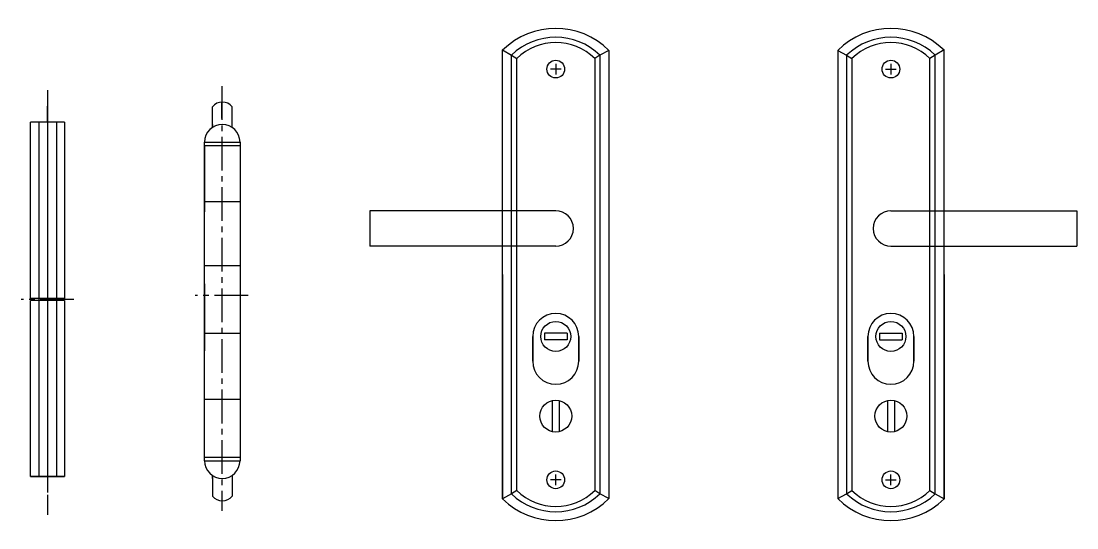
# Model space of a CAD drawing. Header units: millimetres. Extents: x -4199 to 16135, y -2708 to 8803.
# Drawn here: x 15539 to 16135, y 8517 to 8803 of the extents above; entities that cross this region are included whole.
import ezdxf

# ---------------------------------------------------------------- set-up
doc = ezdxf.new("R2010")
doc.units = ezdxf.units.MM
doc.linetypes.add('CENTER2', pattern=[28.575, 19.05, -3.175, 3.175, -3.175])
doc.layers.add('A-DOOR-FRAME', color=4, linetype='Continuous')

# ---------------------------------------------------------------- blocks, each defined once
blk = doc.blocks.new('kcx')
at = {"color": 3, "linetype": 'CENTER2', "lineweight": 25}
for p, q in [((0, 118.26), (0, -121.69)), ((14.93, 0), (-14.93, 0))]:
    blk.add_line(p, q, dxfattribs=at)
at = {"color": 3}
for p, q in [((0, 100.05), (0, 109.1)), ((-5, 100.05), (-5, -100.05)), ((0, 100.05), (0, -100.05)), ((5, 100.05), (5, -100.05)), ((0, -100.05), (0, -109.1))]:
    blk.add_line(p, q, dxfattribs=at)
at = {"color": 3, "linetype": 'Continuous', "lineweight": 25}
for p, q in [((-9.6, 0.53), (-9.6, 100.05)), ((9.6, 100.05), (-9.6, 100.05)), ((9.6, 100.05), (9.6, 0.53)), ((9.6, 0.53), (-9.6, 0.53)), ((-7.36, 0), (-7.36, 0.53)), ((7.36, 0.53), (7.36, 0)), ((-9.6, -100.05), (-9.6, -0.53)), ((9.6, -0.53), (-9.6, -0.53)), ((-7.36, -0.53), (-7.36, 0)), ((7.36, 0), (7.36, -0.53)), ((9.6, -0.53), (9.6, -100.05)), ((-9.6, -100.05), (9.6, -100.05)), ((9.6, -100.05), (-9.6, -100.05))]:
    blk.add_line(p, q, dxfattribs=at)
blk = doc.blocks.new('A$C77871BB4')
at = {"color": 7}
for p, q in [((4.43, 210.91), (4.43, 222.6)), ((15.57, 210.91), (15.57, 222.6)), ((4.43, 212.6), (4.43, 210.91)), ((0, 202.6), (20, 202.6)), ((0, 22.6), (0, 202.6)), ((0, 200.6), (20, 200.6)), ((0, 200.6), (0, 163.17)), ((20, 202.6), (20, 22.6)), ((0, 169), (20, 169)), ((20, 163.17), (20, 122.48)), ((20, 132.69), (0, 132.69)), ((0, 122.48), (0, 84.64)), ((0, 94.66), (20, 94.66)), ((20, 84.64), (20, 52.26)), ((20, 57.1), (0, 57.1)), ((0, 24.6), (20, 24.6)), ((0, 22.6), (20, 22.6)), ((4.43, 12.6), (4.43, 14.3)), ((4.43, 14.3), (4.43, 2.6)), ((15.57, 14.3), (15.57, 2.6))]:
    blk.add_line(p, q, dxfattribs=at)
for centre, radius, start, end in [((10, 217.95), 7.25, 39.87059, 140.12941), ((10, 202.6), 10, 0, 180), ((10, 22.6), 10, 180, 0), ((10, 7.25), 7.25, 219.87059, 320.12941)]:
    blk.add_arc(centre, radius, start, end, dxfattribs=at)
blk = doc.blocks.new('hlt')
at = {"color": 1, "linetype": 'CENTER2', "lineweight": 25}
for p, q in [((0, 118.26), (0, -121.69)), ((14.93, 0), (-14.93, 0))]:
    blk.add_line(p, q, dxfattribs=at)
blk.add_line((0, 100.05), (0, 109.1))
at = {"color": 7}
blk.add_blockref('A$C77871BB4', (-9.68, -115.97), dxfattribs=at)
blk = doc.blocks.new('ZBPLS')
for p, q in [((-30.01, 162.01), (-25.01, 158.97)), ((-30.01, 35.01), (-30.01, 162.01)), ((-30.01, -91.76), (-30.01, 161.77)), ((29.99, 161.61), (24.99, 158.86)), ((29.99, 161.61), (29.99, -91.6)), ((-30.01, 35.01), (-30.01, 157.01)), ((-25.01, 158.97), (-22.01, 157.01)), ((24.99, 158.86), (21.99, 156.96)), ((-105.04, 71.01), (-105.04, 51.01)), ((-0.04, 71.01), (-105.04, 71.01)), ((-0.04, 51.01), (-105.04, 51.01)), ((-30.01, 35.01), (-30.01, 47.71)), ((-30.01, 35.01), (-30.01, -91.99)), ((-30.01, 35.01), (-30.01, -86.99)), ((-13, -14), (-13, 0)), ((-13, 0), (-13, -14)), ((6.37, 1.89), (-6.37, 1.89)), ((-6.37, 1.89), (-6.37, -1.89)), ((6.37, 1.89), (6.37, -1.89)), ((13, -14), (13, 0)), ((13, 0), (13, -14)), ((6.37, -1.89), (-6.37, -1.89)), ((-22.01, -87), (-22.01, -27)), ((-2, -36.22), (-2, -53.77)), ((2, -36.22), (2, -53.77)), ((-22.01, -87), (-22.01, -81)), ((-25.01, -88.95), (-30.01, -91.76)), ((-22.01, -87), (-25.01, -88.95)), ((24.99, -88.85), (21.99, -86.94)), ((29.99, -91.6), (24.99, -88.85))]:
    blk.add_line(p, q)
at = {"lineweight": 30}
for p, q in [((3, 151.01), (-3, 151.01)), ((0, 154.01), (0, 148.01)), ((3, -80.99), (-3, -80.99)), ((0, -83.99), (0, -77.99))]:
    blk.add_line(p, q, dxfattribs=at)
for points in [[(-25.01, -88.95), (-25.01, 158.97)], [(-22.01, -87), (-22.01, 157.01)], [(21.99, 156.96), (21.99, -86.94)], [(24.99, 158.86), (24.99, -88.85)]]:
    blk.add_lwpolyline(points)
for centre, radius in [((0, 151.01), 5), ((0, 0), 8.47), ((0, -44.99), 9), ((0, -80.99), 5)]:
    blk.add_circle(centre, radius)
for centre, radius, start, end in [((-0.09, 131.31), 42.7, 45.21159, 134.48922), ((-0.07, 132.99), 36.02, 45.92095, 133.83865), ((-0.04, 134.67), 31.34, 45.32941, 134.5193), ((-0.04, 61.01), 10, 270, 90), ((0, 0), 13, 0, 180), ((0, -14), 13, 180, 0), ((-0.07, -62.98), 36.02, 226.16135, 314.07905), ((-0.04, -64.66), 31.34, 225.4807, 314.67059), ((-0.09, -61.3), 42.7, 225.51078, 314.78841)]:
    blk.add_arc(centre, radius, start, end)
blk = doc.blocks.new('YBPLS')
for p, q in [((-29.99, 161.61), (-24.99, 158.86)), ((-29.99, 161.61), (-29.99, -91.6)), ((30.01, 162.01), (25.01, 158.97)), ((30.01, 35.01), (30.01, 162.01)), ((30.01, -91.76), (30.01, 161.77)), ((-24.99, 158.86), (-21.99, 156.96)), ((25.01, 158.97), (22.01, 157.01)), ((30.01, 35.01), (30.01, 157.01)), ((0.04, 71.01), (105.04, 71.01)), ((105.04, 71.01), (105.04, 51.01)), ((0.04, 51.01), (105.04, 51.01)), ((30.01, 35.01), (30.01, 47.71)), ((30.01, 35.01), (30.01, -91.99)), ((30.01, 35.01), (30.01, -86.99)), ((-13, -14), (-13, 0)), ((-13, 0), (-13, -14)), ((-6.37, 1.89), (6.37, 1.89)), ((-6.37, 1.89), (-6.37, -1.89)), ((6.37, 1.89), (6.37, -1.89)), ((13, -14), (13, 0)), ((13, 0), (13, -14)), ((-6.37, -1.89), (6.37, -1.89)), ((22.01, -87), (22.01, -27)), ((-2, -36.22), (-2, -53.77)), ((2, -36.22), (2, -53.77)), ((22.01, -87), (22.01, -81)), ((-29.99, -91.6), (-24.99, -88.85)), ((-24.99, -88.85), (-21.99, -86.94)), ((22.01, -87), (25.01, -88.95)), ((25.01, -88.95), (30.01, -91.76))]:
    blk.add_line(p, q)
at = {"lineweight": 30}
for p, q in [((-3, 151.01), (3, 151.01)), ((0, 154.01), (0, 148.01)), ((-3, -80.99), (3, -80.99)), ((0, -83.99), (0, -77.99))]:
    blk.add_line(p, q, dxfattribs=at)
for points in [[(-24.99, 158.86), (-24.99, -88.85)], [(-21.99, 156.96), (-21.99, -86.94)], [(22.01, -87), (22.01, 157.01)], [(25.01, -88.95), (25.01, 158.97)]]:
    blk.add_lwpolyline(points)
for centre, radius in [((0, 151.01), 5), ((0, 0), 8.47), ((0, -44.99), 9), ((0, -80.99), 5)]:
    blk.add_circle(centre, radius)
for centre, radius, start, end in [((0.09, 131.31), 42.7, 45.51078, 134.78841), ((0.07, 132.99), 36.02, 46.16135, 134.07905), ((0.04, 134.67), 31.34, 45.4807, 134.67059), ((0.04, 61.01), 10, 90, 270), ((0, 0), 13, 0, 180), ((0, -14), 13, 180, 0), ((0.07, -62.98), 36.02, 225.92095, 313.83865), ((0.04, -64.66), 31.34, 225.32941, 314.5193), ((0.09, -61.3), 42.7, 225.21159, 314.48922)]:
    blk.add_arc(centre, radius, start, end)

msp = doc.modelspace()

# ---------------------------------------------------------------- block references
for name, p in [('ZBPLS', (15840.7, 8624.74)), ('YBPLS', (16029.98, 8624.74))]:
    msp.add_blockref(name, p)
at = {"layer": 'A-DOOR-FRAME'}
for name, p in [('hlt', (15652.06, 8647.91)), ('kcx', (15553.69, 8645.68))]:
    msp.add_blockref(name, p, dxfattribs=at)

doc.saveas('drawing.dxf')
